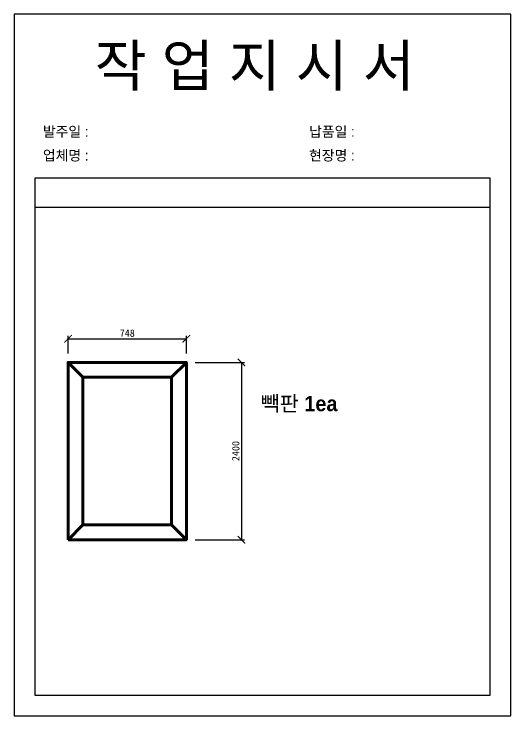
# Model space of a CAD drawing. Header units: millimetres. Extents: x -44117 to 256353, y -2095463 to 65325.
# Drawn here: x 77290 to 78970, y 7651 to 10027 of the extents above; entities that cross this region are included whole.
import ezdxf

# ---------------------------------------------------------------- set-up
doc = ezdxf.new("R2010")
doc.units = ezdxf.units.MM
doc.header["$LTSCALE"] = 10
doc.layers.add('Layer1', color=7, linetype='Continuous', lineweight=70)
doc.dimstyles.new('ISO-25', dxfattribs={"dimtxt": 2.5, "dimasz": 2.5, "dimexe": 1, "dimexo": 1, "dimtad": 1, "dimtxsty": 'Standard', "dimblk": 'ARCHTICK', "dimcen": 2.5, "dimadec": 0, "dimazin": 0, "dimtfac": 1, "dimtmove": 0, "dimatfit": 3, "dimfxl": 0, "dimarcsym": 0})

# ---------------------------------------------------------------- blocks, each defined once
blk = doc.blocks.new('_ArchTick')
at = {"color": 0, "linetype": 'ByBlock', "const_width": 0.15}
blk.add_lwpolyline([(-0.5, -0.5), (0.5, 0.5)], dxfattribs=at)
blk = doc.blocks.new('*D7318')
at = {"color": 0, "lineweight": -2}
for p, q in [((77473, 8877.6), (77473, 8937.9)), ((77873, 8877.6), (77873, 8937.9)), ((77473, 8927.9), (77873, 8927.9))]:
    blk.add_line(p, q, dxfattribs=at)
at = {"layer": 'Defpoints', "color": 0}
for p in [(77873, 8927.9), (77473, 8847.6), (77873, 8847.6)]:
    blk.add_point(p, dxfattribs=at)
at = {"color": 0, "lineweight": -2, "xscale": 25, "yscale": 25, "zscale": 25, "rotation": 180}
blk.add_blockref('_ArchTick', (77473, 8927.9), dxfattribs=at)
at = {"color": 0, "lineweight": -2, "xscale": 25, "yscale": 25, "zscale": 25}
blk.add_blockref('_ArchTick', (77873, 8927.9), dxfattribs=at)
at = {"color": 0, "insert": (77673, 8946.6), "char_height": 25, "attachment_point": 5}
blk.add_mtext('748', dxfattribs=at)
blk = doc.blocks.new('*D7319')
at = {"color": 0, "lineweight": -2}
for p, q in [((77903, 8847.6), (78068.9, 8847.6)), ((78058.9, 8847.6), (78058.9, 8247.6)), ((77903, 8247.6), (78068.9, 8247.6))]:
    blk.add_line(p, q, dxfattribs=at)
at = {"layer": 'Defpoints', "color": 0}
for p in [(77873, 8847.6), (77873, 8247.6), (78058.9, 8247.6)]:
    blk.add_point(p, dxfattribs=at)
at = {"color": 0, "lineweight": -2, "xscale": 25, "yscale": 25, "zscale": 25}
for p, rotation in [((78058.9, 8847.6), 90), ((78058.9, 8247.6), 270)]:
    blk.add_blockref('_ArchTick', p, dxfattribs=dict(at, rotation=rotation))
at = {"color": 0, "insert": (78040.1, 8547.6), "char_height": 25, "attachment_point": 5, "rotation": 90}
blk.add_mtext('2400', dxfattribs=at)

msp = doc.modelspace()

# ---------------------------------------------------------------- linework, layer by layer
for p, q in [((78900.27734, 9471.75114), (77360.27734, 9471.75114)), ((78900.27734, 9371.75114), (77360.27734, 9371.75114))]:
    msp.add_line(p, q)
msp.add_lwpolyline([(77290.27734, 7650.92086), (78970.27734, 7650.92086), (78970.27734, 10026.92086), (77290.27734, 10026.92086)], close=True)
msp.add_lwpolyline([(77360.27734, 9471.75114), (77360.27734, 7720.92086), (78900.27734, 7720.92086), (78900.27734, 9471.75114)])
at = {"layer": 'Layer1'}
for p, q in [((77522.97917, 8797.63334), (77472.97917, 8847.63334)), ((77822.97917, 8797.63334), (77872.97917, 8847.63334)), ((77522.97917, 8297.63334), (77472.97917, 8247.63334)), ((77872.97917, 8247.63334), (77822.97917, 8297.63334))]:
    msp.add_line(p, q, dxfattribs=at)
for points in [[(77472.97917, 8247.63334), (77872.97917, 8247.63334), (77872.97917, 8847.63334), (77472.97917, 8847.63334)], [(77522.97917, 8297.63334), (77822.97917, 8297.63334), (77822.97917, 8797.63334), (77522.97917, 8797.63334)]]:
    msp.add_lwpolyline(points, close=True, dxfattribs=at)

# ---------------------------------------------------------------- texts
at = {"attachment_point": 1}
for s, heights, insert, char_height in [('{\\fGulim|b0|i0|c129|p50;작 업 지 시 서}', [-155.84554], (77563.08395, 9922.75835), 140), ('{\\fGulim|b0|i0|c129|p50;발주일 :}', [-38.18216], (77387.87459, 9646.03793), 34.3), ('{\\fGulim|b0|i0|c129|p50;납품일 :}', [-37.67976], (78287.85258, 9646.03793), 34.3), ('{\\fGulim|b0|i0|c129|p50;업체명 : }', [-38.2735], (77387.87459, 9565.38175), 34.3), ('{\\fGulim|b0|i0|c129|p50;현장명 : }', [-38.2735], (78287.85258, 9565.38175), 34.3), ('{\\fGulim|b1|i0|c129|p50;빽판 1ea}', [-57.16667], (78123.73349, 8734.01759), 51.45)]:
    msp.add_mtext_dynamic_manual_height_columns(s, width=3307.3198183, gutter_width=12.5, heights=heights, dxfattribs=dict(at, insert=insert, char_height=char_height))

# ---------------------------------------------------------------- dimensions: what is measured, and where the dimension line sits
dim = msp.add_linear_dim(base=(77872.97917, 8927.89314), p1=(77472.97917, 8847.63334), p2=(77872.97917, 8847.63334), text='748', dimstyle='ISO-25', override={"dimscale": 10, "dimexo": 3})
dim.commit()
dim.dimension.update_dxf_attribs({"geometry": '*D7318', "text_midpoint": (77672.97917, 8946.64314)})
dim = msp.add_linear_dim(base=(78058.89916, 8247.63334), p1=(77872.97917, 8847.63334), p2=(77872.97917, 8247.63334), angle=90, text='2400', dimstyle='ISO-25', override={"dimscale": 10, "dimexo": 3})
dim.commit()
dim.dimension.update_dxf_attribs({"geometry": '*D7319', "text_midpoint": (78040.14916, 8547.63334)})

doc.saveas('drawing.dxf')
